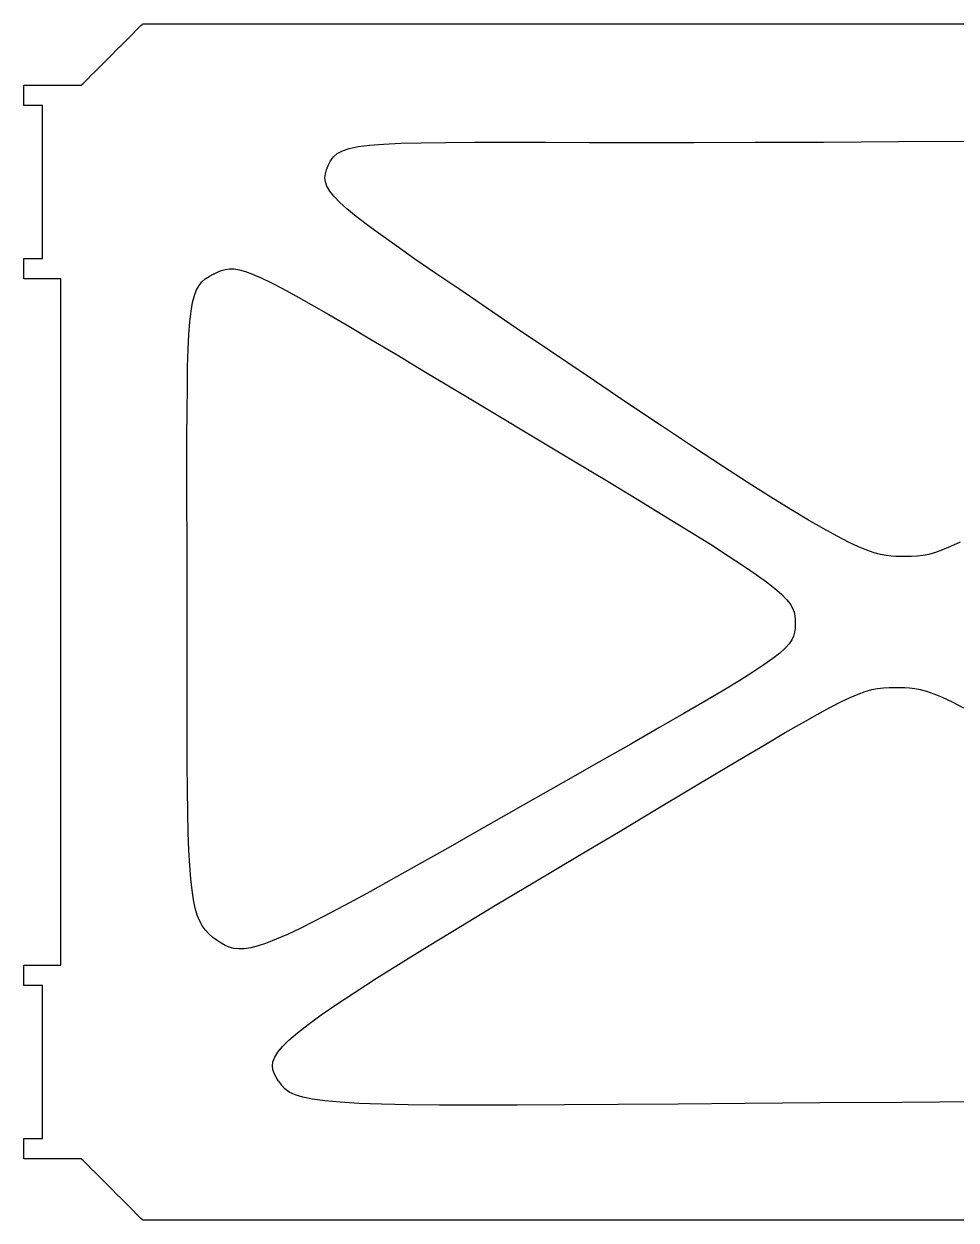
# Model space of a CAD drawing. Extents: x -403 to 96, y -97 to 697.
# Drawn here: x -403 to -251.9, y 303 to 497 of the extents above; entities that cross this region are included whole.
import ezdxf

# ---------------------------------------------------------------- set-up
doc = ezdxf.new("R2010")
doc.units = 0

msp = doc.modelspace()

# ---------------------------------------------------------------- linework, layer by layer
for p, q in [((-384.36, 496.4, 0), (-384.04, 496.72, 0)), ((-384.04, 496.72, 0), (-383.83, 496.93, 0)), ((-383.83, 496.93, 0), (-383.76, 497, 0)), ((-383.76, 497, 0), (-381.72, 497, 0)), ((-381.72, 497, 0), (-375.9, 497, 0)), ((-375.9, 497, 0), (-366.7, 497, 0)), ((-366.7, 497, 0), (-354.56, 497, 0)), ((-354.56, 497, 0), (-339.89, 497, 0)), ((-339.89, 497, 0), (-323.11, 497, 0)), ((-323.11, 497, 0), (-304.65, 497, 0)), ((-304.65, 497, 0), (-284.93, 497, 0)), ((-284.93, 497, 0), (-264.37, 497, 0)), ((-264.37, 497, 0), (-243.38, 497, 0)), ((-386.55, 494.21, 0), (-385.9, 494.86, 0)), ((-385.9, 494.86, 0), (-385.31, 495.45, 0)), ((-385.31, 495.45, 0), (-384.79, 495.97, 0)), ((-384.79, 495.97, 0), (-384.36, 496.4, 0)), ((-388.72, 492.04, 0), (-387.98, 492.78, 0)), ((-387.98, 492.78, 0), (-387.25, 493.51, 0)), ((-387.25, 493.51, 0), (-386.55, 494.21, 0)), ((-390.18, 490.57, 0), (-389.46, 491.3, 0)), ((-389.46, 491.3, 0), (-388.72, 492.04, 0)), ((-392.13, 488.63, 0), (-391.53, 489.22, 0)), ((-391.53, 489.22, 0), (-390.88, 489.88, 0)), ((-390.88, 489.88, 0), (-390.18, 490.57, 0)), ((-403, 487.06, 0), (-403, 487.08, 0)), ((-403, 487.08, 0), (-402.93, 487.08, 0)), ((-403, 486.99, 0), (-403, 487.06, 0)), ((-403, 486.88, 0), (-403, 486.99, 0)), ((-402.93, 487.08, 0), (-402.74, 487.08, 0)), ((-402.74, 487.08, 0), (-402.43, 487.08, 0)), ((-402.43, 487.08, 0), (-402.03, 487.08, 0)), ((-402.03, 487.08, 0), (-401.54, 487.08, 0)), ((-401.54, 487.08, 0), (-400.98, 487.08, 0)), ((-400.98, 487.08, 0), (-400.37, 487.08, 0)), ((-400.37, 487.08, 0), (-399.72, 487.08, 0)), ((-399.72, 487.08, 0), (-399.03, 487.08, 0)), ((-399.03, 487.08, 0), (-398.34, 487.08, 0)), ((-398.34, 487.08, 0), (-397.64, 487.08, 0)), ((-397.64, 487.08, 0), (-396.96, 487.08, 0)), ((-396.96, 487.08, 0), (-396.3, 487.08, 0)), ((-396.3, 487.08, 0), (-395.69, 487.08, 0)), ((-395.69, 487.08, 0), (-395.13, 487.08, 0)), ((-395.13, 487.08, 0), (-394.65, 487.08, 0)), ((-394.65, 487.08, 0), (-394.24, 487.08, 0)), ((-394.24, 487.08, 0), (-393.94, 487.08, 0)), ((-393.94, 487.08, 0), (-393.74, 487.08, 0)), ((-393.74, 487.08, 0), (-393.68, 487.08, 0)), ((-393.68, 487.08, 0), (-393.6, 487.15, 0)), ((-393.6, 487.15, 0), (-393.4, 487.36, 0)), ((-393.4, 487.36, 0), (-393.07, 487.68, 0)), ((-393.07, 487.68, 0), (-392.64, 488.11, 0)), ((-392.64, 488.11, 0), (-392.13, 488.63, 0)), ((-403, 486.74, 0), (-403, 486.88, 0)), ((-403, 486.56, 0), (-403, 486.74, 0)), ((-403, 486.36, 0), (-403, 486.56, 0)), ((-403, 486.15, 0), (-403, 486.36, 0)), ((-403, 485.91, 0), (-403, 486.15, 0)), ((-403, 485.67, 0), (-403, 485.91, 0)), ((-403, 485.42, 0), (-403, 485.67, 0)), ((-403, 485.17, 0), (-403, 485.42, 0)), ((-403, 484.93, 0), (-403, 485.17, 0)), ((-403, 484.69, 0), (-403, 484.93, 0)), ((-403, 484.48, 0), (-403, 484.69, 0)), ((-403, 484.28, 0), (-403, 484.48, 0)), ((-403, 484.1, 0), (-403, 484.28, 0)), ((-403, 483.96, 0), (-403, 484.1, 0)), ((-403, 483.85, 0), (-403, 483.96, 0)), ((-403, 483.78, 0), (-403, 483.85, 0)), ((-403, 483.76, 0), (-403, 483.78, 0)), ((-402.98, 483.76, 0), (-403, 483.76, 0)), ((-402.91, 483.76, 0), (-402.98, 483.76, 0)), ((-402.82, 483.76, 0), (-402.91, 483.76, 0)), ((-402.69, 483.76, 0), (-402.82, 483.76, 0)), ((-402.53, 483.76, 0), (-402.69, 483.76, 0)), ((-402.35, 483.76, 0), (-402.53, 483.76, 0)), ((-402.15, 483.76, 0), (-402.35, 483.76, 0)), ((-401.94, 483.76, 0), (-402.15, 483.76, 0)), ((-401.72, 483.76, 0), (-401.94, 483.76, 0)), ((-401.5, 483.76, 0), (-401.72, 483.76, 0)), ((-401.27, 483.76, 0), (-401.5, 483.76, 0)), ((-401.05, 483.76, 0), (-401.27, 483.76, 0)), ((-400.84, 483.76, 0), (-401.05, 483.76, 0)), ((-400.65, 483.76, 0), (-400.84, 483.76, 0)), ((-400.47, 483.76, 0), (-400.65, 483.76, 0)), ((-400.31, 483.76, 0), (-400.47, 483.76, 0)), ((-400.18, 483.76, 0), (-400.31, 483.76, 0)), ((-400.08, 483.76, 0), (-400.18, 483.76, 0)), ((-400.02, 483.76, 0), (-400.08, 483.76, 0)), ((-400, 483.76, 0), (-400.02, 483.76, 0)), ((-400, 483.58, 0), (-400, 483.76, 0)), ((-400, 483.06, 0), (-400, 483.58, 0)), ((-400, 482.25, 0), (-400, 483.06, 0)), ((-400, 481.18, 0), (-400, 482.25, 0)), ((-400, 479.88, 0), (-400, 481.18, 0)), ((-400, 478.4, 0), (-400, 479.88, 0)), ((-400, 476.77, 0), (-400, 478.4, 0)), ((-348.81, 477.1, 0), (-346.98, 477.34, 0)), ((-346.98, 477.34, 0), (-344.71, 477.52, 0)), ((-344.71, 477.52, 0), (-341.92, 477.65, 0)), ((-341.92, 477.65, 0), (-338.58, 477.74, 0)), ((-338.58, 477.74, 0), (-334.6, 477.79, 0)), ((-334.6, 477.79, 0), (-329.95, 477.81, 0)), ((-329.95, 477.81, 0), (-324.56, 477.82, 0)), ((-324.56, 477.82, 0), (-318.37, 477.81, 0)), ((-318.37, 477.81, 0), (-311.32, 477.79, 0)), ((-311.32, 477.79, 0), (-303.35, 477.78, 0)), ((-303.35, 477.78, 0), (-294.42, 477.78, 0)), ((-294.42, 477.78, 0), (-284.44, 477.8, 0)), ((-284.44, 477.8, 0), (-273.38, 477.84, 0)), ((-273.38, 477.84, 0), (-261.17, 477.91, 0)), ((-261.17, 477.91, 0), (-247.85, 478.01, 0)), ((-400, 475.03, 0), (-400, 476.77, 0)), ((-353.3, 474.8, 0), (-352.83, 475.43, 0)), ((-352.83, 475.43, 0), (-352.2, 475.97, 0)), ((-352.2, 475.97, 0), (-351.37, 476.43, 0)), ((-351.37, 476.43, 0), (-350.26, 476.8, 0)), ((-350.26, 476.8, 0), (-348.81, 477.1, 0)), ((-400, 473.21, 0), (-400, 475.03, 0)), ((-354.13, 472.7, 0), (-353.95, 473.36, 0)), ((-353.95, 473.36, 0), (-353.67, 474.06, 0)), ((-353.67, 474.06, 0), (-353.3, 474.8, 0)), ((-400, 471.36, 0), (-400, 473.21, 0)), ((-354.2, 472.04, 0), (-354.13, 472.7, 0)), ((-354.12, 471.37, 0), (-354.2, 472.04, 0)), ((-400, 469.51, 0), (-400, 471.36, 0)), ((-400, 467.69, 0), (-400, 469.51, 0)), ((-353.87, 470.67, 0), (-354.12, 471.37, 0)), ((-353.42, 469.9, 0), (-353.87, 470.67, 0)), ((-352.75, 469.05, 0), (-353.42, 469.9, 0)), ((-400, 465.95, 0), (-400, 467.69, 0)), ((-351.82, 468.1, 0), (-352.75, 469.05, 0)), ((-350.63, 467.02, 0), (-351.82, 468.1, 0)), ((-400, 464.32, 0), (-400, 465.95, 0)), ((-349.13, 465.78, 0), (-350.63, 467.02, 0)), ((-347.31, 464.37, 0), (-349.13, 465.78, 0)), ((-400, 462.84, 0), (-400, 464.32, 0)), ((-345.13, 462.77, 0), (-347.31, 464.37, 0)), ((-400, 461.54, 0), (-400, 462.84, 0)), ((-342.57, 460.94, 0), (-345.13, 462.77, 0)), ((-400, 460.47, 0), (-400, 461.54, 0)), ((-400, 459.66, 0), (-400, 460.47, 0)), ((-339.61, 458.87, 0), (-342.57, 460.94, 0)), ((-403, 458.94, 0), (-403, 458.96, 0)), ((-403, 458.96, 0), (-402.98, 458.96, 0)), ((-403, 458.87, 0), (-403, 458.94, 0)), ((-403, 458.76, 0), (-403, 458.87, 0)), ((-403, 458.62, 0), (-403, 458.76, 0)), ((-403, 458.45, 0), (-403, 458.62, 0)), ((-403, 458.25, 0), (-403, 458.45, 0)), ((-403, 458.03, 0), (-403, 458.25, 0)), ((-403, 457.8, 0), (-403, 458.03, 0)), ((-402.98, 458.96, 0), (-402.91, 458.96, 0)), ((-402.91, 458.96, 0), (-402.82, 458.96, 0)), ((-402.82, 458.96, 0), (-402.69, 458.96, 0)), ((-402.69, 458.96, 0), (-402.53, 458.96, 0)), ((-402.53, 458.96, 0), (-402.35, 458.96, 0)), ((-402.35, 458.96, 0), (-402.15, 458.96, 0)), ((-402.15, 458.96, 0), (-401.94, 458.96, 0)), ((-401.94, 458.96, 0), (-401.72, 458.96, 0)), ((-401.72, 458.96, 0), (-401.5, 458.96, 0)), ((-401.5, 458.96, 0), (-401.27, 458.96, 0)), ((-401.27, 458.96, 0), (-401.05, 458.96, 0)), ((-401.05, 458.96, 0), (-400.84, 458.96, 0)), ((-400.84, 458.96, 0), (-400.65, 458.96, 0)), ((-400.65, 458.96, 0), (-400.47, 458.96, 0)), ((-400.47, 458.96, 0), (-400.31, 458.96, 0)), ((-400.31, 458.96, 0), (-400.18, 458.96, 0)), ((-400.18, 458.96, 0), (-400.08, 458.96, 0)), ((-400.08, 458.96, 0), (-400.02, 458.96, 0)), ((-400.02, 458.96, 0), (-400, 458.96, 0)), ((-400, 459.14, 0), (-400, 459.66, 0)), ((-400, 458.96, 0), (-400, 459.14, 0)), ((-336.21, 456.53, 0), (-339.61, 458.87, 0)), ((-403, 457.56, 0), (-403, 457.8, 0)), ((-403, 457.31, 0), (-403, 457.56, 0)), ((-403, 457.07, 0), (-403, 457.31, 0)), ((-403, 456.83, 0), (-403, 457.07, 0)), ((-403, 456.6, 0), (-403, 456.83, 0)), ((-403, 456.38, 0), (-403, 456.6, 0)), ((-403, 456.18, 0), (-403, 456.38, 0)), ((-403, 456.01, 0), (-403, 456.18, 0)), ((-403, 455.87, 0), (-403, 456.01, 0)), ((-373.6, 455.64, 0), (-372.98, 456.05, 0)), ((-372.28, 456.42, 0), (-372.98, 456.05, 0)), ((-372.28, 456.42, 0), (-371.63, 456.74, 0)), ((-371.63, 456.74, 0), (-371, 457, 0)), ((-371, 457, 0), (-370.36, 457.18, 0)), ((-370.36, 457.18, 0), (-369.68, 457.27, 0)), ((-369.68, 457.27, 0), (-368.93, 457.26, 0)), ((-368.93, 457.26, 0), (-368.07, 457.12, 0)), ((-368.07, 457.12, 0), (-367.08, 456.85, 0)), ((-367.08, 456.85, 0), (-365.92, 456.43, 0)), ((-365.92, 456.43, 0), (-364.55, 455.84, 0)), ((-332.36, 453.9, 0), (-336.21, 456.53, 0)), ((-403, 455.76, 0), (-403, 455.87, 0)), ((-403, 455.69, 0), (-403, 455.76, 0)), ((-403, 455.67, 0), (-403, 455.69, 0)), ((-402.96, 455.67, 0), (-403, 455.67, 0)), ((-402.83, 455.67, 0), (-402.96, 455.67, 0)), ((-402.63, 455.67, 0), (-402.83, 455.67, 0)), ((-402.37, 455.67, 0), (-402.63, 455.67, 0)), ((-402.06, 455.67, 0), (-402.37, 455.67, 0)), ((-401.7, 455.67, 0), (-402.06, 455.67, 0)), ((-401.31, 455.67, 0), (-401.7, 455.67, 0)), ((-400.89, 455.67, 0), (-401.31, 455.67, 0)), ((-400.45, 455.67, 0), (-400.89, 455.67, 0)), ((-400, 455.67, 0), (-400.45, 455.67, 0)), ((-399.55, 455.67, 0), (-400, 455.67, 0)), ((-399.11, 455.67, 0), (-399.55, 455.67, 0)), ((-398.69, 455.67, 0), (-399.11, 455.67, 0)), ((-398.3, 455.67, 0), (-398.69, 455.67, 0)), ((-397.94, 455.67, 0), (-398.3, 455.67, 0)), ((-397.62, 455.67, 0), (-397.94, 455.67, 0)), ((-397.36, 455.67, 0), (-397.62, 455.67, 0)), ((-397.17, 455.67, 0), (-397.36, 455.67, 0)), ((-397.04, 455.67, 0), (-397.17, 455.67, 0)), ((-397, 455.67, 0), (-397.04, 455.67, 0)), ((-397, 454.86, 0), (-397, 455.67, 0)), ((-397, 452.55, 0), (-397, 454.86, 0)), ((-375.02, 453.86, 0), (-374.61, 454.59, 0)), ((-374.61, 454.59, 0), (-374.14, 455.17, 0)), ((-374.14, 455.17, 0), (-373.6, 455.64, 0)), ((-364.55, 455.84, 0), (-362.95, 455.07, 0)), ((-362.95, 455.07, 0), (-361.09, 454.1, 0)), ((-361.09, 454.1, 0), (-358.93, 452.92, 0)), ((-397, 448.9, 0), (-397, 452.55, 0)), ((-375.66, 451.8, 0), (-375.37, 452.94, 0)), ((-375.37, 452.94, 0), (-375.02, 453.86, 0)), ((-358.93, 452.92, 0), (-356.43, 451.51, 0)), ((-328.03, 450.95, 0), (-332.36, 453.9, 0)), ((-376.1, 448.69, 0), (-375.9, 450.4, 0)), ((-375.9, 450.4, 0), (-375.66, 451.8, 0)), ((-356.43, 451.51, 0), (-353.58, 449.86, 0)), ((-323.18, 447.67, 0), (-328.03, 450.95, 0)), ((-397, 444.09, 0), (-397, 448.9, 0)), ((-376.25, 446.64, 0), (-376.1, 448.69, 0)), ((-353.58, 449.86, 0), (-350.33, 447.96, 0)), ((-376.37, 444.21, 0), (-376.25, 446.64, 0)), ((-350.33, 447.96, 0), (-346.65, 445.78, 0)), ((-317.8, 444.03, 0), (-323.18, 447.67, 0)), ((-346.65, 445.78, 0), (-342.51, 443.31, 0)), ((-397, 438.27, 0), (-397, 444.09, 0)), ((-376.46, 441.36, 0), (-376.37, 444.21, 0)), ((-342.51, 443.31, 0), (-337.89, 440.54, 0)), ((-311.86, 440.01, 0), (-317.8, 444.03, 0)), ((-376.51, 438.04, 0), (-376.46, 441.36, 0)), ((-337.89, 440.54, 0), (-332.74, 437.45, 0)), ((-305.45, 435.68, 0), (-311.86, 440.01, 0)), ((-397, 431.62, 0), (-397, 438.27, 0)), ((-376.55, 434.23, 0), (-376.51, 438.04, 0)), ((-332.74, 437.45, 0), (-327.03, 434.03, 0)), ((-299.65, 431.8, 0), (-305.45, 435.68, 0)), ((-376.57, 429.88, 0), (-376.55, 434.23, 0)), ((-327.03, 434.03, 0), (-320.12, 429.89, 0)), ((-397, 424.3, 0), (-397, 431.62, 0)), ((-294.43, 428.33, 0), (-299.65, 431.8, 0)), ((-376.57, 424.95, 0), (-376.57, 429.88, 0)), ((-320.12, 429.89, 0), (-313.89, 426.15, 0)), ((-289.76, 425.27, 0), (-294.43, 428.33, 0)), ((-376.57, 419.4, 0), (-376.57, 424.95, 0)), ((-313.89, 426.15, 0), (-308.31, 422.78, 0)), ((-285.59, 422.59, 0), (-289.76, 425.27, 0)), ((-397, 416.48, 0), (-397, 424.3, 0)), ((-308.31, 422.78, 0), (-303.33, 419.77, 0)), ((-281.9, 420.25, 0), (-285.59, 422.59, 0)), ((-376.56, 413.2, 0), (-376.57, 419.4, 0)), ((-303.33, 419.77, 0), (-298.93, 417.08, 0)), ((-278.65, 418.24, 0), (-281.9, 420.25, 0)), ((-275.8, 416.53, 0), (-278.65, 418.24, 0)), ((-397, 408.32, 0), (-397, 416.48, 0)), ((-298.93, 417.08, 0), (-295.07, 414.7, 0)), ((-273.32, 415.09, 0), (-275.8, 416.53, 0)), ((-295.07, 414.7, 0), (-291.71, 412.6, 0)), ((-271.17, 413.91, 0), (-273.32, 415.09, 0)), ((-269.32, 412.96, 0), (-271.17, 413.91, 0)), ((-376.55, 406.3, 0), (-376.56, 413.2, 0)), ((-291.71, 412.6, 0), (-288.82, 410.75, 0)), ((-267.73, 412.21, 0), (-269.32, 412.96, 0)), ((-266.36, 411.64, 0), (-267.73, 412.21, 0)), ((-265.18, 411.23, 0), (-266.36, 411.64, 0)), ((-254.09, 411.68, 0), (-255.25, 411.26, 0)), ((-252.78, 412.24, 0), (-254.09, 411.68, 0)), ((-251.25, 412.96, 0), (-252.78, 412.24, 0)), ((-288.82, 410.75, 0), (-286.37, 409.13, 0)), ((-264.15, 410.94, 0), (-265.18, 411.23, 0)), ((-263.24, 410.76, 0), (-264.15, 410.94, 0)), ((-262.42, 410.66, 0), (-263.24, 410.76, 0)), ((-261.64, 410.62, 0), (-262.42, 410.66, 0)), ((-260.87, 410.62, 0), (-261.64, 410.62, 0)), ((-260.07, 410.62, 0), (-260.87, 410.62, 0)), ((-259.09, 410.62, 0), (-260.07, 410.62, 0)), ((-258.16, 410.67, 0), (-259.09, 410.62, 0)), ((-257.24, 410.78, 0), (-258.16, 410.67, 0)), ((-256.28, 410.97, 0), (-257.24, 410.78, 0)), ((-255.25, 411.26, 0), (-256.28, 410.97, 0)), ((-397, 400, 0), (-397, 408.32, 0)), ((-286.37, 409.13, 0), (-284.31, 407.72, 0)), ((-284.31, 407.72, 0), (-282.62, 406.5, 0)), ((-376.55, 398.67, 0), (-376.55, 406.3, 0)), ((-282.62, 406.5, 0), (-281.25, 405.43, 0)), ((-281.25, 405.43, 0), (-280.18, 404.49, 0)), ((-280.18, 404.49, 0), (-279.37, 403.67, 0)), ((-279.37, 403.67, 0), (-278.78, 402.93, 0)), ((-278.78, 402.93, 0), (-278.39, 402.25, 0)), ((-278.39, 402.25, 0), (-278.14, 401.61, 0)), ((-278.14, 401.61, 0), (-278.01, 400.98, 0)), ((-397, 391.68, 0), (-397, 400, 0)), ((-278.01, 400.98, 0), (-277.97, 400.34, 0)), ((-277.97, 399.66, 0), (-278, 398.98, 0)), ((-277.97, 400.34, 0), (-277.97, 399.66, 0)), ((-376.55, 392.4, 0), (-376.55, 398.67, 0)), ((-278.25, 397.72, 0), (-278.53, 397.1, 0)), ((-278.08, 398.34, 0), (-278.25, 397.72, 0)), ((-278, 398.98, 0), (-278.08, 398.34, 0)), ((-278.97, 396.45, 0), (-279.61, 395.74, 0)), ((-278.53, 397.1, 0), (-278.97, 396.45, 0)), ((-281.61, 394.06, 0), (-283.05, 393.04, 0)), ((-280.48, 394.95, 0), (-281.61, 394.06, 0)), ((-279.61, 395.74, 0), (-280.48, 394.95, 0)), ((-376.55, 386.71, 0), (-376.55, 392.4, 0)), ((-283.05, 393.04, 0), (-284.82, 391.87, 0)), ((-397, 383.52, 0), (-397, 391.68, 0)), ((-286.97, 390.52, 0), (-289.54, 388.96, 0)), ((-284.82, 391.87, 0), (-286.97, 390.52, 0)), ((-289.54, 388.96, 0), (-292.55, 387.18, 0)), ((-269.07, 387.76, 0), (-267.76, 388.32, 0)), ((-267.76, 388.32, 0), (-266.6, 388.74, 0)), ((-266.6, 388.74, 0), (-265.57, 389.03, 0)), ((-265.57, 389.03, 0), (-264.61, 389.22, 0)), ((-264.61, 389.22, 0), (-263.68, 389.33, 0)), ((-263.68, 389.33, 0), (-262.75, 389.38, 0)), ((-262.75, 389.38, 0), (-261.77, 389.38, 0)), ((-261.77, 389.38, 0), (-260.98, 389.38, 0)), ((-260.98, 389.38, 0), (-260.21, 389.38, 0)), ((-260.21, 389.38, 0), (-259.43, 389.33, 0)), ((-259.43, 389.33, 0), (-258.6, 389.24, 0)), ((-258.6, 389.24, 0), (-257.7, 389.06, 0)), ((-257.7, 389.06, 0), (-256.67, 388.77, 0)), ((-256.67, 388.77, 0), (-255.49, 388.36, 0)), ((-255.49, 388.36, 0), (-254.12, 387.79, 0)), ((-376.54, 381.57, 0), (-376.55, 386.71, 0)), ((-292.55, 387.18, 0), (-296.04, 385.14, 0)), ((-274.42, 385.01, 0), (-272.36, 386.12, 0)), ((-272.36, 386.12, 0), (-270.59, 387.04, 0)), ((-270.59, 387.04, 0), (-269.07, 387.76, 0)), ((-254.12, 387.79, 0), (-252.53, 387.04, 0)), ((-252.53, 387.04, 0), (-250.67, 386.09, 0)), ((-296.04, 385.14, 0), (-300.06, 382.83, 0)), ((-276.8, 383.66, 0), (-274.42, 385.01, 0)), ((-397, 375.7, 0), (-397, 383.52, 0)), ((-300.06, 382.83, 0), (-304.63, 380.21, 0)), ((-279.57, 382.06, 0), (-276.8, 383.66, 0)), ((-376.52, 376.94, 0), (-376.54, 381.57, 0)), ((-282.74, 380.2, 0), (-279.57, 382.06, 0)), ((-304.63, 380.21, 0), (-309.8, 377.26, 0)), ((-286.38, 378.04, 0), (-282.74, 380.2, 0)), ((-376.48, 372.81, 0), (-376.52, 376.94, 0)), ((-309.8, 377.26, 0), (-315.59, 373.97, 0)), ((-290.51, 375.58, 0), (-286.38, 378.04, 0)), ((-397, 368.38, 0), (-397, 375.7, 0)), ((-295.19, 372.78, 0), (-290.51, 375.58, 0)), ((-376.43, 369.13, 0), (-376.48, 372.81, 0)), ((-315.59, 373.97, 0), (-322.05, 370.3, 0)), ((-300.46, 369.62, 0), (-295.19, 372.78, 0)), ((-376.35, 365.87, 0), (-376.43, 369.13, 0)), ((-322.05, 370.3, 0), (-329.22, 366.22, 0)), ((-306.35, 366.1, 0), (-300.46, 369.62, 0)), ((-397, 361.73, 0), (-397, 368.38, 0)), ((-376.25, 363.02, 0), (-376.35, 365.87, 0)), ((-329.22, 366.22, 0), (-334.3, 363.34, 0)), ((-312.91, 362.17, 0), (-306.35, 366.1, 0)), ((-376.12, 360.52, 0), (-376.25, 363.02, 0)), ((-334.3, 363.34, 0), (-338.91, 360.73, 0)), ((-397, 355.91, 0), (-397, 361.73, 0)), ((-320.19, 357.84, 0), (-312.91, 362.17, 0)), ((-375.96, 358.36, 0), (-376.12, 360.52, 0)), ((-338.91, 360.73, 0), (-343.08, 358.39, 0)), ((-375.75, 356.51, 0), (-375.96, 358.36, 0)), ((-343.08, 358.39, 0), (-346.83, 356.31, 0)), ((-326.53, 354.05, 0), (-320.19, 357.84, 0)), ((-397, 351.1, 0), (-397, 355.91, 0)), ((-375.51, 354.92, 0), (-375.75, 356.51, 0)), ((-346.83, 356.31, 0), (-350.2, 354.47, 0)), ((-375.23, 353.58, 0), (-375.51, 354.92, 0)), ((-374.9, 352.44, 0), (-375.23, 353.58, 0)), ((-350.2, 354.47, 0), (-353.2, 352.87, 0)), ((-332.23, 350.61, 0), (-326.53, 354.05, 0)), ((-374.51, 351.49, 0), (-374.9, 352.44, 0)), ((-374.07, 350.68, 0), (-374.51, 351.49, 0)), ((-355.87, 351.48, 0), (-358.22, 350.31, 0)), ((-353.2, 352.87, 0), (-355.87, 351.48, 0)), ((-397, 347.45, 0), (-397, 351.1, 0)), ((-373.58, 350, 0), (-374.07, 350.68, 0)), ((-373.02, 349.4, 0), (-373.58, 350, 0)), ((-372.39, 348.85, 0), (-373.02, 349.4, 0)), ((-360.29, 349.33, 0), (-362.1, 348.54, 0)), ((-358.22, 350.31, 0), (-360.29, 349.33, 0)), ((-337.33, 347.51, 0), (-332.23, 350.61, 0)), ((-397, 345.14, 0), (-397, 347.45, 0)), ((-371.7, 348.34, 0), (-372.39, 348.85, 0)), ((-371.04, 347.9, 0), (-371.7, 348.34, 0)), ((-370.39, 347.53, 0), (-371.04, 347.9, 0)), ((-369.71, 347.25, 0), (-370.39, 347.53, 0)), ((-365.05, 347.47, 0), (-366.24, 347.17, 0)), ((-363.68, 347.92, 0), (-365.05, 347.47, 0)), ((-362.1, 348.54, 0), (-363.68, 347.92, 0)), ((-341.85, 344.72, 0), (-337.33, 347.51, 0)), ((-368.98, 347.06, 0), (-369.71, 347.25, 0)), ((-368.18, 346.97, 0), (-368.98, 347.06, 0)), ((-367.27, 347, 0), (-368.18, 346.97, 0)), ((-366.24, 347.17, 0), (-367.27, 347, 0)), ((-403, 344.31, 0), (-403, 344.33, 0)), ((-403, 344.33, 0), (-402.96, 344.33, 0)), ((-403, 344.24, 0), (-403, 344.31, 0)), ((-403, 344.13, 0), (-403, 344.24, 0)), ((-403, 343.99, 0), (-403, 344.13, 0)), ((-403, 343.82, 0), (-403, 343.99, 0)), ((-403, 343.62, 0), (-403, 343.82, 0)), ((-403, 343.4, 0), (-403, 343.62, 0)), ((-403, 343.17, 0), (-403, 343.4, 0)), ((-402.96, 344.33, 0), (-402.83, 344.33, 0)), ((-402.83, 344.33, 0), (-402.63, 344.33, 0)), ((-402.63, 344.33, 0), (-402.37, 344.33, 0)), ((-402.37, 344.33, 0), (-402.06, 344.33, 0)), ((-402.06, 344.33, 0), (-401.7, 344.33, 0)), ((-401.7, 344.33, 0), (-401.31, 344.33, 0)), ((-401.31, 344.33, 0), (-400.89, 344.33, 0)), ((-400.89, 344.33, 0), (-400.45, 344.33, 0)), ((-400.45, 344.33, 0), (-400, 344.33, 0)), ((-400, 344.33, 0), (-399.55, 344.33, 0)), ((-399.55, 344.33, 0), (-399.11, 344.33, 0)), ((-399.11, 344.33, 0), (-398.69, 344.33, 0)), ((-398.69, 344.33, 0), (-398.3, 344.33, 0)), ((-398.3, 344.33, 0), (-397.94, 344.33, 0)), ((-397.94, 344.33, 0), (-397.62, 344.33, 0)), ((-397.62, 344.33, 0), (-397.36, 344.33, 0)), ((-397.36, 344.33, 0), (-397.17, 344.33, 0)), ((-397.17, 344.33, 0), (-397.04, 344.33, 0)), ((-397.04, 344.33, 0), (-397, 344.33, 0)), ((-397, 344.33, 0), (-397, 345.14, 0)), ((-345.83, 342.22, 0), (-341.85, 344.72, 0)), ((-403, 342.93, 0), (-403, 343.17, 0)), ((-403, 342.68, 0), (-403, 342.93, 0)), ((-403, 342.44, 0), (-403, 342.68, 0)), ((-403, 342.2, 0), (-403, 342.44, 0)), ((-403, 341.96, 0), (-403, 342.2, 0)), ((-403, 341.75, 0), (-403, 341.96, 0)), ((-403, 341.55, 0), (-403, 341.75, 0)), ((-403, 341.38, 0), (-403, 341.55, 0)), ((-349.29, 339.99, 0), (-345.83, 342.22, 0)), ((-403, 341.24, 0), (-403, 341.38, 0)), ((-403, 341.13, 0), (-403, 341.24, 0)), ((-403, 341.06, 0), (-403, 341.13, 0)), ((-403, 341.04, 0), (-403, 341.06, 0)), ((-402.98, 341.04, 0), (-403, 341.04, 0)), ((-402.91, 341.04, 0), (-402.98, 341.04, 0)), ((-402.82, 341.04, 0), (-402.91, 341.04, 0)), ((-402.69, 341.04, 0), (-402.82, 341.04, 0)), ((-402.53, 341.04, 0), (-402.69, 341.04, 0)), ((-402.35, 341.04, 0), (-402.53, 341.04, 0)), ((-402.15, 341.04, 0), (-402.35, 341.04, 0)), ((-401.94, 341.04, 0), (-402.15, 341.04, 0)), ((-401.72, 341.04, 0), (-401.94, 341.04, 0)), ((-401.5, 341.04, 0), (-401.72, 341.04, 0)), ((-401.27, 341.04, 0), (-401.5, 341.04, 0)), ((-401.05, 341.04, 0), (-401.27, 341.04, 0)), ((-400.84, 341.04, 0), (-401.05, 341.04, 0)), ((-400.65, 341.04, 0), (-400.84, 341.04, 0)), ((-400.47, 341.04, 0), (-400.65, 341.04, 0)), ((-400.31, 341.04, 0), (-400.47, 341.04, 0)), ((-400.18, 341.04, 0), (-400.31, 341.04, 0)), ((-400.08, 341.04, 0), (-400.18, 341.04, 0)), ((-400.02, 341.04, 0), (-400.08, 341.04, 0)), ((-400, 341.04, 0), (-400.02, 341.04, 0)), ((-400, 340.86, 0), (-400, 341.04, 0)), ((-400, 340.34, 0), (-400, 340.86, 0)), ((-400, 339.53, 0), (-400, 340.34, 0)), ((-400, 338.46, 0), (-400, 339.53, 0)), ((-352.27, 338.01, 0), (-349.29, 339.99, 0)), ((-400, 337.16, 0), (-400, 338.46, 0)), ((-354.81, 336.27, 0), (-352.27, 338.01, 0)), ((-400, 335.68, 0), (-400, 337.16, 0)), ((-400, 334.05, 0), (-400, 335.68, 0)), ((-356.92, 334.73, 0), (-354.81, 336.27, 0)), ((-400, 332.31, 0), (-400, 334.05, 0)), ((-358.65, 333.37, 0), (-356.92, 334.73, 0)), ((-400, 330.49, 0), (-400, 332.31, 0)), ((-361.08, 331.15, 0), (-360.03, 332.19, 0)), ((-360.03, 332.19, 0), (-358.65, 333.37, 0)), ((-400, 328.64, 0), (-400, 330.49, 0)), ((-362.35, 329.42, 0), (-361.85, 330.23, 0)), ((-361.85, 330.23, 0), (-361.08, 331.15, 0)), ((-400, 326.79, 0), (-400, 328.64, 0)), ((-362.72, 328.02, 0), (-362.63, 328.69, 0)), ((-362.64, 327.4, 0), (-362.72, 328.02, 0)), ((-362.63, 328.69, 0), (-362.35, 329.42, 0)), ((-400, 324.97, 0), (-400, 326.79, 0)), ((-362.43, 326.79, 0), (-362.64, 327.4, 0)), ((-362.12, 326.18, 0), (-362.43, 326.79, 0)), ((-361.74, 325.55, 0), (-362.12, 326.18, 0)), ((-400, 323.23, 0), (-400, 324.97, 0)), ((-361.74, 325.55, 0), (-361.27, 324.88, 0)), ((-360.71, 324.29, 0), (-361.27, 324.88, 0)), ((-359.99, 323.77, 0), (-360.71, 324.29, 0)), ((-400, 321.6, 0), (-400, 323.23, 0)), ((-359.05, 323.31, 0), (-359.99, 323.77, 0)), ((-357.81, 322.92, 0), (-359.05, 323.31, 0)), ((-356.22, 322.59, 0), (-357.81, 322.92, 0)), ((-354.21, 322.32, 0), (-356.22, 322.59, 0)), ((-351.72, 322.1, 0), (-354.21, 322.32, 0)), ((-348.69, 321.93, 0), (-351.72, 322.1, 0)), ((-260.68, 322.09, 0), (-274, 321.99, 0)), ((-248.47, 322.16, 0), (-260.68, 322.09, 0)), ((-400, 320.12, 0), (-400, 321.6, 0)), ((-400, 318.82, 0), (-400, 320.12, 0)), ((-345.04, 321.8, 0), (-348.69, 321.93, 0)), ((-340.71, 321.71, 0), (-345.04, 321.8, 0)), ((-335.64, 321.66, 0), (-340.71, 321.71, 0)), ((-329.77, 321.64, 0), (-335.64, 321.66, 0)), ((-323.02, 321.65, 0), (-329.77, 321.64, 0)), ((-315.35, 321.68, 0), (-323.02, 321.65, 0)), ((-306.67, 321.74, 0), (-315.35, 321.68, 0)), ((-296.93, 321.81, 0), (-306.67, 321.74, 0)), ((-286.06, 321.89, 0), (-296.93, 321.81, 0)), ((-274, 321.99, 0), (-286.06, 321.89, 0)), ((-400, 317.75, 0), (-400, 318.82, 0)), ((-403, 316.22, 0), (-403, 316.24, 0)), ((-403, 316.24, 0), (-402.98, 316.24, 0)), ((-402.98, 316.24, 0), (-402.91, 316.24, 0)), ((-402.91, 316.24, 0), (-402.82, 316.24, 0)), ((-402.82, 316.24, 0), (-402.69, 316.24, 0)), ((-402.69, 316.24, 0), (-402.53, 316.24, 0)), ((-402.53, 316.24, 0), (-402.35, 316.24, 0)), ((-402.35, 316.24, 0), (-402.15, 316.24, 0)), ((-402.15, 316.24, 0), (-401.94, 316.24, 0)), ((-401.94, 316.24, 0), (-401.72, 316.24, 0)), ((-401.72, 316.24, 0), (-401.5, 316.24, 0)), ((-401.5, 316.24, 0), (-401.27, 316.24, 0)), ((-401.27, 316.24, 0), (-401.05, 316.24, 0)), ((-401.05, 316.24, 0), (-400.84, 316.24, 0)), ((-400.84, 316.24, 0), (-400.65, 316.24, 0)), ((-400.65, 316.24, 0), (-400.47, 316.24, 0)), ((-400.47, 316.24, 0), (-400.31, 316.24, 0)), ((-400.31, 316.24, 0), (-400.18, 316.24, 0)), ((-400.18, 316.24, 0), (-400.08, 316.24, 0)), ((-400.08, 316.24, 0), (-400.02, 316.24, 0)), ((-400.02, 316.24, 0), (-400, 316.24, 0)), ((-400, 316.94, 0), (-400, 317.75, 0)), ((-400, 316.42, 0), (-400, 316.94, 0)), ((-400, 316.24, 0), (-400, 316.42, 0)), ((-403, 316.15, 0), (-403, 316.22, 0)), ((-403, 316.04, 0), (-403, 316.15, 0)), ((-403, 315.9, 0), (-403, 316.04, 0)), ((-403, 315.72, 0), (-403, 315.9, 0)), ((-403, 315.52, 0), (-403, 315.72, 0)), ((-403, 315.31, 0), (-403, 315.52, 0)), ((-403, 315.07, 0), (-403, 315.31, 0)), ((-403, 314.83, 0), (-403, 315.07, 0)), ((-403, 314.58, 0), (-403, 314.83, 0)), ((-403, 314.33, 0), (-403, 314.58, 0)), ((-403, 314.09, 0), (-403, 314.33, 0)), ((-403, 313.85, 0), (-403, 314.09, 0)), ((-403, 313.64, 0), (-403, 313.85, 0)), ((-403, 313.44, 0), (-403, 313.64, 0)), ((-403, 313.26, 0), (-403, 313.44, 0)), ((-403, 313.12, 0), (-403, 313.26, 0)), ((-403, 313.01, 0), (-403, 313.12, 0)), ((-403, 312.94, 0), (-403, 313.01, 0)), ((-403, 312.92, 0), (-403, 312.94, 0)), ((-402.93, 312.92, 0), (-403, 312.92, 0)), ((-402.74, 312.92, 0), (-402.93, 312.92, 0)), ((-402.43, 312.92, 0), (-402.74, 312.92, 0)), ((-402.03, 312.92, 0), (-402.43, 312.92, 0)), ((-401.54, 312.92, 0), (-402.03, 312.92, 0)), ((-400.98, 312.92, 0), (-401.54, 312.92, 0)), ((-400.37, 312.92, 0), (-400.98, 312.92, 0)), ((-399.72, 312.92, 0), (-400.37, 312.92, 0)), ((-399.03, 312.92, 0), (-399.72, 312.92, 0)), ((-398.34, 312.92, 0), (-399.03, 312.92, 0)), ((-397.64, 312.92, 0), (-398.34, 312.92, 0)), ((-396.96, 312.92, 0), (-397.64, 312.92, 0)), ((-396.3, 312.92, 0), (-396.96, 312.92, 0)), ((-395.69, 312.92, 0), (-396.3, 312.92, 0)), ((-395.13, 312.92, 0), (-395.69, 312.92, 0)), ((-394.65, 312.92, 0), (-395.13, 312.92, 0)), ((-394.24, 312.92, 0), (-394.65, 312.92, 0)), ((-393.94, 312.92, 0), (-394.24, 312.92, 0)), ((-393.74, 312.92, 0), (-393.94, 312.92, 0)), ((-393.68, 312.92, 0), (-393.74, 312.92, 0)), ((-393.6, 312.85, 0), (-393.68, 312.92, 0)), ((-393.4, 312.64, 0), (-393.6, 312.85, 0)), ((-393.07, 312.32, 0), (-393.4, 312.64, 0)), ((-392.64, 311.89, 0), (-393.07, 312.32, 0)), ((-392.13, 311.37, 0), (-392.64, 311.89, 0)), ((-391.53, 310.78, 0), (-392.13, 311.37, 0)), ((-390.88, 310.12, 0), (-391.53, 310.78, 0)), ((-390.18, 309.43, 0), (-390.88, 310.12, 0)), ((-389.46, 308.7, 0), (-390.18, 309.43, 0)), ((-388.72, 307.96, 0), (-389.46, 308.7, 0)), ((-387.98, 307.22, 0), (-388.72, 307.96, 0)), ((-387.25, 306.49, 0), (-387.98, 307.22, 0)), ((-386.55, 305.79, 0), (-387.25, 306.49, 0)), ((-385.9, 305.14, 0), (-386.55, 305.79, 0)), ((-385.31, 304.55, 0), (-385.9, 305.14, 0)), ((-384.79, 304.03, 0), (-385.31, 304.55, 0)), ((-384.36, 303.6, 0), (-384.79, 304.03, 0)), ((-384.04, 303.28, 0), (-384.36, 303.6, 0)), ((-383.83, 303.07, 0), (-384.04, 303.28, 0)), ((-383.76, 303, 0), (-383.83, 303.07, 0)), ((-381.72, 303, 0), (-383.76, 303, 0)), ((-375.9, 303, 0), (-381.72, 303, 0)), ((-366.7, 303, 0), (-375.9, 303, 0)), ((-354.56, 303, 0), (-366.7, 303, 0)), ((-339.89, 303, 0), (-354.56, 303, 0)), ((-323.11, 303, 0), (-339.89, 303, 0)), ((-304.65, 303, 0), (-323.11, 303, 0)), ((-284.93, 303, 0), (-304.65, 303, 0)), ((-264.37, 303, 0), (-284.93, 303, 0)), ((-243.38, 303, 0), (-264.37, 303, 0))]:
    msp.add_line(p, q)

doc.saveas('drawing.dxf')
